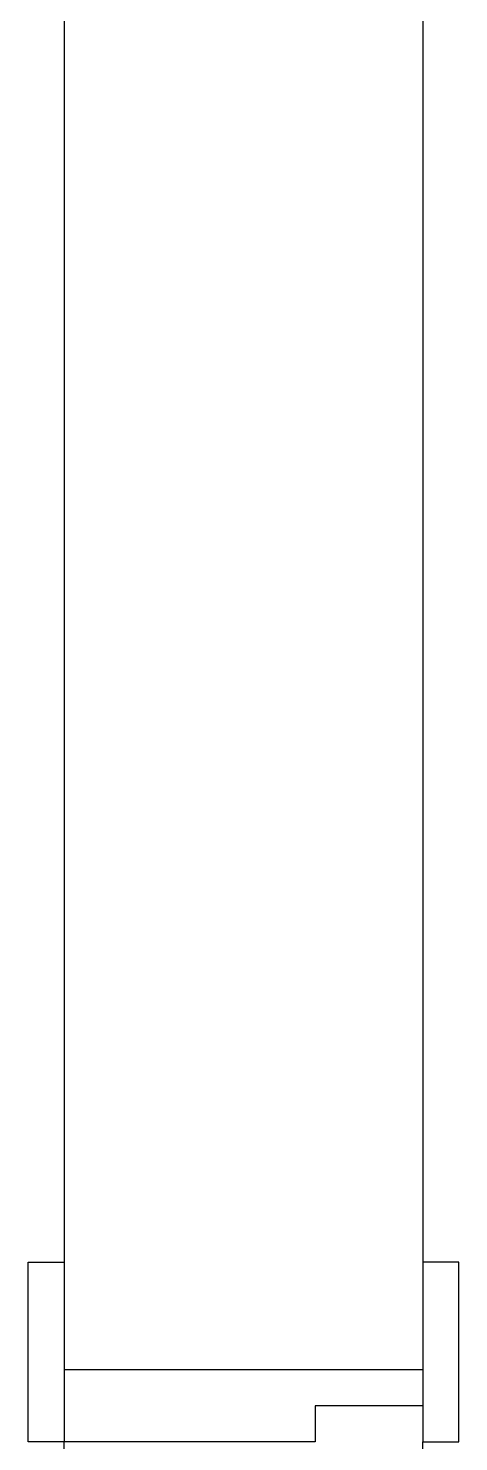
# Model space of a CAD drawing. Extents: x 126968 to 132038, y -1805 to 3860.
# Drawn here: x 127768.43 to 127780.43, y -172.46 to -133.09 of the extents above; entities that cross this region are included whole.
import ezdxf

# ---------------------------------------------------------------- set-up
doc = ezdxf.new("R2010")
doc.units = 0
doc.header["$MEASUREMENT"] = 0
for name, color, linetype in [('PENA01', 1, 'CONTINUOUS'), ('PENA03', 3, 'CONTINUOUS'), ('PENA06', 6, 'CONTINUOUS')]:
    doc.layers.add(name, color=color, linetype=linetype)

msp = doc.modelspace()

# ---------------------------------------------------------------- linework, layer by layer
at = {"layer": 'PENA01'}
for p, q in [((127769.429, -242.458), (127769.429, -172.458)), ((127779.429, -242.458), (127779.429, -172.458))]:
    msp.add_line(p, q, dxfattribs=at)
at = {"layer": 'PENA03', "linetype": 'Continuous'}
for p, q in [((127776.429, -171.458), (127776.429, -172.458)), ((127779.429, -171.458), (127776.429, -171.458)), ((127776.429, -172.458), (127769.429, -172.458))]:
    msp.add_line(p, q, dxfattribs=at)
for points in [[(127769.429, -172.458), (127768.429, -172.458), (127768.429, -167.458), (127769.429, -167.458)], [(127779.429, -172.458), (127780.429, -172.458), (127780.429, -167.458), (127779.429, -167.458)]]:
    msp.add_lwpolyline(points, close=True, dxfattribs=at)
at = {"layer": 'PENA06'}
for p, q in [((127769.429, -102.458), (127769.429, -172.458)), ((127779.429, -132.458), (127779.429, -172.458))]:
    msp.add_line(p, q, dxfattribs=at)
at = {"layer": 'PENA06', "linetype": 'Continuous'}
msp.add_line((127779.429, -170.458), (127769.429, -170.458), dxfattribs=at)

doc.saveas('drawing.dxf')
